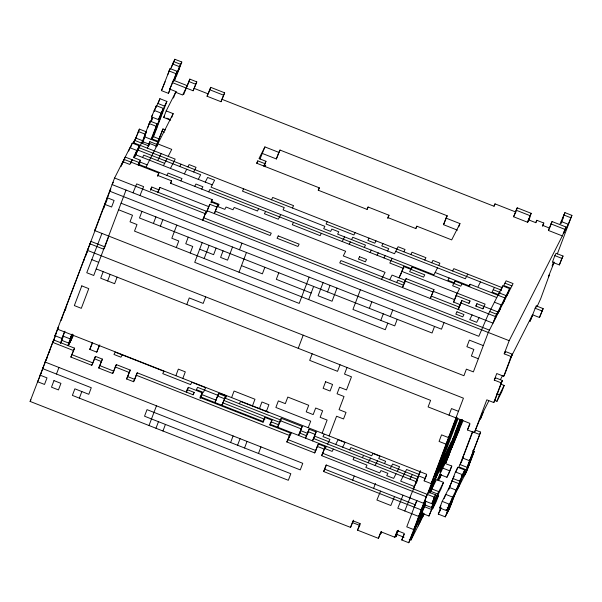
<?xml version="1.0" encoding="UTF-8"?>
<svg xmlns="http://www.w3.org/2000/svg" width="602" height="602" viewBox="0 0 602 602"><rect width="100%" height="100%" fill="white"/><g stroke="black" fill="none" stroke-linecap="round" stroke-linejoin="round"><path stroke-width="0.9" d="M353.592 520.143L350.545 527.397L30.1 401.421L53.646 339.949L74.543 348.167L70.878 357.069L91.775 365.286L92.956 362.953L72.059 354.736M71.247 336.533L70.065 338.858L63.097 336.119L61.916 338.444L54.948 335.705L90.917 241.387L104.853 246.865L107.337 240.296M510.722 288.23L503.754 285.491L506.116 280.833L513.077 283.572L488.275 332.462L473.368 371.893L466.399 369.154L463.916 375.723L94.71 230.574L114.583 178.004L132.305 143.08L139.273 145.819L135.856 154.857M39.047 378.553L41.222 372.804L40.041 375.136L47.009 377.875L44.518 384.445L37.557 381.706L38.739 379.38M41.53 371.983L43.705 366.234L42.524 368.567L91.286 387.733L88.803 394.302L74.874 388.824L72.383 395.401L288.335 480.298L290.826 473.729L144.533 416.215L147.016 409.646L300.27 469.891L302.761 463.322L45.007 361.99L47.37 357.332M44.014 365.414L48.363 353.916M68.244 301.346L61.103 320.241L61.886 318.684M68.553 300.526L70.727 294.777M71.036 293.957L76.01 280.81M76.319 279.99L78.493 274.241M78.802 273.421L80.977 267.672M81.293 266.852L85.634 255.353M85.951 254.533L88.125 248.776M88.434 247.956L95.891 228.248L94.71 230.574M96.2 227.428L98.374 221.671M98.683 220.851L100.858 215.102M101.166 214.282L105.516 202.784M105.824 201.963L107.999 196.214M108.315 195.394L110.798 188.817L109.617 191.15L478.823 336.3L488.515 313.845L502.693 285.905L509.661 288.644L507.177 295.213M52.961 342.553L54.519 338.444M54.827 337.624L55.76 335.156M65.076 310.519L66.009 308.051M85.574 256.309L87.132 252.2M103.589 208.668L104.522 206.208M104.831 205.387L107.005 199.631L104.643 204.289L111.611 207.028L114.094 200.458L107.133 197.719L107.916 196.169M120.987 166.641L122.853 161.712L129.821 164.451L132.184 159.793L130.943 163.074M122.168 164.308L124.035 159.38L158.868 173.075L157.626 176.363M123.35 161.983L125.216 157.054L139.152 162.532L140.334 160.2L133.366 157.461L139.273 145.819M128.7 151.027L129.942 147.738L136.91 150.477L134.419 157.047L145.052 136.097L142.508 143.622M130.754 147.189L132.305 143.08M133.614 142.802L134.547 140.341L148.476 145.819M134.171 142.117L139.393 129.114L146.354 131.853L143.87 138.422M137.218 134.863L139.393 129.114M61.916 338.444L64.399 331.875M60.614 342.688L64.963 331.19M101.926 233.448L86.763 272.736L93.731 275.475L126.036 190.059M60.554 343.644L63.345 336.255M134.983 156.362L135.6 154.722L212.235 184.844M144.691 134.976L150.222 121.145L157.19 123.884L151.538 139.626M151.523 116.901L156.377 105.674L163.338 108.413L158.492 119.64L151.523 116.901L152.705 114.576M170.547 88.569L168.432 93.355L161.464 90.624L170.103 68.575L177.071 71.314L173.587 81.308M141.756 143.216L146.354 131.853M147.738 127.714L150.222 121.145M165.129 81.721L161.464 90.624M167.928 74.332L170.103 68.575M154.202 111.423L156.377 105.674M150.41 122.236L152.276 117.307M156.001 107.457L159.914 98.69L166.882 101.429L153.525 136.752M170.599 68.854L174.828 59.267L181.796 62.006L176.822 75.145L174.46 79.803L179.434 66.664L181.796 62.006M151.591 119.911L152.524 117.45M171.472 67.341L173.647 61.592L180.615 64.331L178.124 70.901L179.306 68.575M151.222 121.687L152.155 119.226M158.364 102.799L159.914 98.69M173.895 61.728L174.828 59.267M56.46 374.038L58.943 367.468M70.065 338.858L71.615 334.75M107.645 239.476L108.578 237.007M67.83 345.563L72.172 334.065M68.079 345.698L69.937 340.77L68.756 343.102L61.795 340.363M69.817 342.688L72.3 336.119L68.636 345.014L73.361 335.705M70.998 340.356L73.173 334.607M138.219 164.993L139.152 162.532M138.468 165.129L140.334 160.2M148.054 145.654L149.86 141.681L156.821 144.42L162.976 128.948L165.588 129.979M148.303 145.789L149.86 141.681M176.702 91.858L169.734 89.119L173.399 80.216L187.335 85.695L189.818 79.125L196.786 81.864L193.122 90.759L172.217 82.542M151.042 139.355L157.19 123.884M158.492 119.64L163.338 108.413M168.432 93.355L170.607 87.606M170.915 86.786L177.071 71.314M148.724 145.955L149.657 143.487L156.625 146.226M158.191 141.335L152.095 138.942L164.519 106.087L166.882 101.429M174.399 80.758L175.641 77.477M70.878 357.069L74.543 348.167M103.183 271.645L100.7 278.214L114.628 283.692L117.112 277.123M132.997 192.79L136.669 183.896L143.63 186.635L139.965 195.53M170.675 120.204L163.706 117.465L166.197 110.896L175.641 92.272L182.609 95.011L186.153 88.02M173.466 98.021L175.641 92.272M155.888 146.888L162.976 128.948M156.874 146.361L157.807 143.901L171.736 149.379L168.191 156.362M107.66 280.953L110.151 274.384M171.608 117.744L173.158 113.635L166.197 110.896M183.67 94.597L189.818 79.125M99.789 344.886L96.749 352.14L89.781 349.401L92.264 342.831M141.959 211.415L139.476 217.984L432.055 333.004L434.546 326.434M92.512 342.967L89.781 349.401M150.538 190.33L151.779 187.041L158.747 189.78L159.929 187.455L208.691 206.621L209.872 204.296L216.84 207.035L218.022 204.71L211.054 201.971L212.235 199.638L170.434 183.211L171.615 180.878L157.686 175.4L158.868 173.075M193.122 90.759L196.786 81.864M79.351 398.14L81.834 391.563M91.775 365.286L95.44 356.384L102.408 359.123L98.743 368.018L112.672 373.496L116.344 364.601L130.273 370.079L126.608 378.974L133.576 381.713L134.359 380.163M96.749 352.14L99.232 345.571M93.265 362.133L95.44 356.384M157.814 192.249L158.747 189.78M158.063 192.384L159.929 187.455M98.743 368.018L102.408 359.123M153.412 223.462L155.895 216.893M170.682 183.347L171.615 180.878M207.05 96.237L210.715 87.343L224.651 92.813L220.987 101.715L207.05 96.237L207.84 94.687M210.715 87.343L208.232 93.912L194.303 88.434M160.373 226.202L162.864 219.632M112.672 373.496L116.344 364.601M220.987 101.715L224.651 92.813M176.792 225.103L171.826 238.249L178.786 240.988L176.303 247.557M126.608 378.974L130.273 370.079M133.576 381.713L137.241 372.819L192.971 394.724L194.153 392.399L187.184 389.66L186.251 392.12M188.238 237.158L185.755 243.727L192.723 246.466L190.24 253.036M137.241 372.819L134.758 379.388L127.79 376.649M206.328 211.279L202.663 220.181L206.328 211.279L150.598 189.374L151.779 187.041M208.691 206.621L206.208 213.198L209.872 204.296M210.993 202.927L212.235 199.638M202.174 242.629L194.717 262.344L299.209 303.423L309.15 277.138M216.84 207.035L214.35 213.605L218.022 204.71M186.778 304.507L189.261 297.937L203.19 303.416L205.681 296.846M204.168 258.514L209.142 245.368M149.01 425.524L156.467 405.808M216.103 248.107L213.62 254.684L199.691 249.205M155.978 428.263L158.461 421.693M175.859 375.693L178.343 369.124L185.311 371.863L182.827 378.432M223.071 250.846L220.588 257.415L227.556 260.154L232.522 247.016M256.881 163.338L257.814 160.877L264.782 163.616L265.964 161.291L258.995 158.552L264.903 146.911L278.831 152.381L280.013 150.056L447.203 215.787L443.539 224.681L457.467 230.16M259.996 159.094L264.903 146.911M162.946 431.002L165.43 424.433M263.849 166.077L264.782 163.616M264.097 166.212L265.964 161.291M265.098 166.762L265.715 165.114L264.933 166.671M239.491 249.755L241.974 243.185M186.5 392.256L188.366 387.327L202.295 392.805L200.12 398.554M262.419 153.48L276.348 158.958L278.831 152.381M280.013 150.056L276.348 158.958M239.002 272.209L246.459 252.494M193.219 394.859L194.153 392.399M264.872 267.28L262.382 273.85L241.485 265.632M218.594 393.625L214.929 402.527L218.594 393.625L225.562 396.364L221.89 405.266L225.562 396.364M231.589 397.606L234.073 391.037L254.97 399.246L252.486 405.823M278.801 272.759L276.318 279.328L311.144 293.023M318.398 190.315L319.331 187.854L256.633 163.202L257.814 160.877M230.611 442.508L233.094 435.938M237.579 445.247L240.063 438.677M244.547 447.986L247.031 441.416M259.454 408.562L261.938 401.986L268.906 404.725L266.423 411.294M308.66 299.593L313.634 286.447M263.127 422.386L264.993 417.457L271.961 420.196L270.095 425.125M258.476 453.464L260.959 446.887M298.231 348.325L303.205 335.186M323.086 282.616L318.112 295.763L332.048 301.241L337.015 288.095M327.563 291.925L330.046 285.356M281.284 418.277L277.62 427.172L281.284 418.277L302.189 426.494L299.698 433.064L306.666 435.803L305.485 438.128L309.15 429.234L316.118 431.965L313.634 438.542L417.254 479.275M312.167 353.803L309.684 360.372L337.549 371.329L340.032 364.759M367.16 209.488L368.093 207.02L388.99 215.238L387.748 218.526M446.353 455.24L443.87 461.817L426.156 496.74L321.664 455.661L325.328 446.759L318.36 444.02L314.695 452.922L286.83 441.966L290.495 433.064L269.598 424.846L271.961 420.196M287.387 441.281L290.495 433.064M302.189 426.494L298.524 435.389L300.88 430.731L307.848 433.47M308.216 427.729L310.7 421.159L275.874 407.464L278.357 400.894L285.325 403.633L287.809 397.064L308.706 405.281L306.222 411.851L313.183 414.59L315.674 408.013L322.634 410.752L320.151 417.329L327.119 420.068L322.153 433.207M360.402 289.743L352.945 309.451L394.739 325.885L397.23 319.316M306.982 434.983L309.15 429.234M316.118 431.965L312.453 440.867L314.816 436.209L418.435 476.95M314.695 452.922L318.36 444.02M347 367.498L344.51 374.068L351.478 376.807L346.511 389.945L339.543 387.214L337.06 393.783L344.028 396.522L339.054 409.661L346.022 412.4L343.539 418.969L336.571 416.23L329.113 435.946M369.365 308.359L371.848 301.79M321.664 455.661L325.328 446.759M425.516 501.346L421.182 509.879L323.658 471.539L326.141 464.97L423.673 503.31L424.846 500.977L431.815 503.716L435.479 494.821L428.519 492.082L432.183 483.18L428.458 493.038M380.81 320.407L383.293 313.838M323.658 471.539L326.389 465.105M415.922 228.655L416.855 226.194L451.688 239.889L459.958 223.59L446.022 218.112L443.539 224.681M461.96 283.851L460.778 286.183L412.009 267.01L409.646 271.668L423.582 277.146L424.764 274.813L403.867 266.596L399.021 277.823L401.376 273.173M402.001 271.525L403.867 266.596M387.778 323.146L385.288 329.715L134.509 231.123L136.993 224.554L130.024 221.814L132.508 215.245L118.579 209.767M390.262 316.577L392.745 310.007M433.974 289.607L430.302 298.502L433.974 289.607L406.109 278.651L402.437 287.553L403.618 285.22L340.928 260.576L339.746 262.901L493 323.154L495.484 316.584L509.661 288.644M403.934 284.4L406.109 278.651M411.083 269.47L412.009 267.01M352.704 480.163L354.254 476.062M458.716 226.879L459.958 223.59M350.545 527.397L353.028 520.828L359.996 523.567L357.513 530.136L378.41 538.354L381.141 531.912M358.694 527.803L360.244 523.702M373.601 488.38L375.467 483.451M454.058 283.58L454.992 281.111L496.785 297.546M443.99 322.604L441.507 329.174L121.062 203.198M460.53 304.8L453.569 302.061L456.053 295.492L459.597 288.508L452.629 285.769L454.992 281.111M455.059 298.916L457.234 293.166M494.099 206.328L495.032 203.867L515.929 212.085M456.053 295.492L469.981 300.97L468.8 303.295L461.832 300.564L458.167 309.458L458.957 307.908M461.832 300.564L459.349 307.133L431.483 296.176M469.485 285.905L470.102 284.264L504.935 297.952L502.452 304.529M378.41 538.354L380.893 531.777L394.829 537.255L397.561 530.821M381.397 532.048L380.773 533.696L381.563 532.145M469.048 303.438L469.981 300.97M403.016 495.228L397.802 508.231L418.699 516.448L424.606 504.807L431.574 507.546L441.018 488.922L443.508 482.352L436.54 479.613L429.843 492.805M476.016 306.17L476.95 303.709L497.846 311.926L495.363 318.496M528.925 220.023L529.858 217.563L527.495 222.213L513.566 216.743L517.231 207.84L531.16 213.319L527.743 222.349M514.748 214.41L517.231 207.84M394.829 537.255L397.312 530.686L404.281 533.425L401.79 539.994L408.758 542.733L412.423 533.839L423.055 512.881L418.089 526.02M404.77 510.97L410.293 497.147M409.736 497.831L414.582 486.604L400.654 481.126L406.561 469.485L419.617 474.617M413.401 488.929L420.234 470.862M414.891 485.784L416.757 480.855M419.556 473.465L420.482 470.997M398.373 530.272L395.883 536.841L397.064 534.516L404.032 537.255M416.072 483.451L417.63 479.35M482.985 308.909L483.918 306.448M416.704 500.571L406.764 526.855L413.732 529.594L418.458 520.278L411 539.994L409.255 539.309M432.304 481.269L431.122 483.594L424.154 480.855L426.645 474.286L57.431 329.136L58.612 326.811L48.672 353.096L49.853 350.763M449.009 415.147L451.492 408.577L458.461 411.316M404.22 534.38L401.79 539.994M414.221 507.14L416.953 500.706M424.154 480.855L426.577 475.241M498.215 295.356L499.148 292.888L506.116 295.627L503.633 302.196M500.826 290.834L502.693 285.905M527.495 222.213L531.16 213.319M408.758 542.733L426.156 496.74M431.122 483.594L463.427 398.178L87.252 250.289L88.042 248.731M414.913 527.262L456.534 417.201M416.095 524.936L425.411 500.292M435.968 472.367L440.814 461.14L434.667 476.611L456.474 418.157M414.786 529.181L425.659 500.428M420.941 513.709L425.599 501.391M429.015 492.353L433.365 480.855L448.716 450.589M425.847 501.526L419.632 517.953L425.667 504.393M432.063 485.099L434.546 478.522M457.528 417.743L437.029 471.953L452.388 441.687L458.536 426.216M494.182 320.821L496.665 314.252L489.697 311.512M429.512 492.624L433.244 482.766M435.728 476.197L440.694 463.058L434.787 474.7M429.76 492.76L434.298 482.352M434.426 480.441L436.909 473.872M430.009 492.895L430.633 491.255L437.601 493.994L435.118 500.563M435.6 478.108L438.09 471.539M440.574 464.97L457.964 418.977M431.19 490.57L444.238 456.068M498.283 313.153L501.391 304.943L494.423 302.204M442.937 460.312L445.42 453.742L443.057 458.4M499.464 310.828L500.089 309.18M419.27 523.695L422.935 514.793M439.144 471.125L441.635 464.556M440.325 468.8L442.816 462.231M445.299 455.654L447.783 449.084L456.053 432.785M441.507 466.467L443.998 459.898M422.815 516.712L424.056 513.423M445.179 457.573L447.662 451.003M448.844 448.671L451.327 442.101M450.025 446.345L440.085 472.63L453.69 437.443M452.508 439.776L459.966 420.061M460.522 419.376L454.992 433.199M437.601 479.2L447.173 458.656L453.321 443.185M438.655 478.786L440.212 474.677M443.629 465.639L461.019 419.647M461.267 419.782L444.81 463.314L451.771 466.053L449.288 472.623L446.925 477.281L439.964 474.542M535.893 222.763L536.826 220.302L543.794 223.033L542.553 226.322M445.992 460.989L458.415 428.135M439.716 478.372L440.957 475.083M457.106 432.371L454.623 438.948L456.986 434.29M461.772 420.053L457.234 430.46M441.514 474.399L438.534 480.697M462.577 419.504L445.864 462.9L461.96 421.144M431.815 503.716L435.479 494.821M431.574 507.546L434.057 500.977L443.508 482.352M432.755 505.221L435.238 498.652L433.493 497.967M428.963 516.034L432.627 507.132L428.963 516.034L421.994 513.295M436.299 498.238L438.783 491.661L431.815 488.922M446.925 477.281L451.771 466.053M488.809 400.909L484.083 410.218L480.411 419.12L482.902 412.551L481.72 414.876L474.384 432.672L467.423 429.933L469.906 423.364L428.105 406.929L430.596 400.36L96.215 268.906M468.913 426.788L469.846 424.32M472.48 450.717L474.218 451.402L466.768 471.118L446.684 510.699L439.716 507.96L442.207 501.391L450.469 485.092L448.61 490.02M450.785 484.271L455.443 471.945L457.806 467.295L464.767 470.027L462.411 474.685L449.98 507.539L445.262 516.855L438.294 514.116L440.777 507.546M444.193 498.509L445.743 494.4L452.712 497.139L450.228 503.708M441.025 507.682L439.475 511.79L440.258 510.233M454.141 476.19L449.288 487.417L456.256 490.156L464.767 470.027M456.248 471.396L457.806 467.295M565.993 227.007L562.328 235.909L548.392 230.431L552.064 221.536L565.993 227.007L563.51 233.584L568.235 224.268L571.9 215.365L564.932 212.634L560.086 223.861M472.465 431.694L460.041 464.548L467.009 467.287L480.614 432.108L475.392 430.054M552.064 221.536L549.573 228.105L542.613 225.366L543.794 223.033M461.222 462.223L463.713 455.646L462.532 457.979L469.492 460.718L470.674 458.385M464.022 454.826L466.196 449.077M466.505 448.257L472.721 431.83M474.384 432.672L486.807 399.818L493.775 402.557L494.957 400.232L502.414 380.517L495.446 377.778L494.265 380.11L501.233 382.842L502.414 380.517M494.265 380.11L496.748 373.533L503.716 376.273L504.897 373.947L512.355 354.232L505.387 351.493L504.205 353.825L511.173 356.565L512.355 354.232M504.205 353.825L509.172 340.679L562.328 235.909M504.762 353.141L505.387 351.493M446.684 510.699C454.164 492.737 463.623 475.655 471.735 457.971M445.262 516.855L447.745 510.285L452.471 500.969M446.443 514.529L448.926 507.953L447.181 507.268M447.625 512.197L450.108 505.627L448.362 504.943M448.799 509.871L453.773 496.725M457.317 489.742L459.8 483.173M458.498 487.417L460.981 480.84L459.243 480.155M468.19 464.962L480.614 432.108M464.405 475.776L469.251 464.548M465.587 473.443L474.218 451.402M562.757 218.383L564.932 212.634M561.147 223.447L563.322 217.691M493.775 402.557L501.233 382.842M503.716 376.273L511.173 356.565M494.34 400.292L496.951 401.316L499.434 394.746L504.16 385.43L500.676 384.061M504.16 385.43L501.677 392L496.951 401.316M510.067 358.995L532.507 314.763L539.475 317.502L543.139 308.6L536.179 305.861L530.023 321.333L532.762 314.899M554.871 255.624L552.388 262.194L559.356 264.933L563.02 256.031L556.052 253.291L554.871 255.624L561.839 258.363L563.02 256.031M536.615 307.088L537.232 305.447M553.697 261.915L552.147 266.024L554.111 262.141M537.172 306.403L540.777 298.464L549.536 274.504L548.354 276.837L553.885 263.006M557.302 253.976L571.9 215.365M539.475 317.502L543.139 308.6M559.356 264.933L561.839 258.363M113.281 182.248L112.1 184.581L509.172 340.679M136.902 135.683L133.366 142.666L175.159 159.101L170.434 168.417M169.734 89.119L170.524 87.561M83.467 261.102L84.641 258.77M159.553 119.226L160.734 116.901L157.069 125.795M153.397 134.697L156.941 127.714M142.569 157.461L143.75 155.128L164.647 163.345M147.294 148.145L149.657 143.487M152.095 138.942L153.277 136.616L159.372 139.009M163.706 117.465L164.496 115.915M54.948 335.705L56.129 333.38M104.853 246.865L103.672 249.19L89.736 243.72M145.993 167.183L173.158 113.635M186.545 87.245L187.335 85.695M30.1 401.421L30.89 399.863M157.686 160.606L161.231 153.623M163.466 165.678L167.01 158.687M166.889 175.4L168.071 173.067L182.007 178.546L180.826 180.878M179.765 166.498L180.946 164.165M184.37 173.895L186.733 169.237M187.914 166.904L189.096 164.579L196.056 167.318L193.693 171.976M194.755 186.357L195.936 184.024L202.904 186.763L201.723 189.096M198.299 179.366L200.662 174.715L137.963 150.064M205.267 182.105L207.63 177.455L214.598 180.186L211.054 187.177L433.967 274.813L437.511 267.83M122.123 354.871L120.942 357.204L113.974 354.465L115.155 352.132L163.925 371.306L162.743 373.631L190.608 384.588L191.79 382.262L205.718 387.733L203.356 392.391L196.387 389.652L197.569 387.327L218.473 395.544M208.691 191.827L209.872 189.502L411.888 268.921M243.637 188.817L242.455 191.143L284.257 207.577L283.075 209.902L324.869 226.337L323.688 228.662L330.656 231.401L331.837 229.076L338.806 231.815L337.624 234.14L365.489 245.097L364.308 247.422M258.634 208.676L257.453 211.001L139.024 164.444L140.206 162.119L147.174 164.858M265.602 211.415L264.421 213.74L278.35 219.218L280.713 214.56M271.502 199.774L272.683 197.441L293.588 205.658L292.406 207.983M187.184 389.66L188.366 387.327M202.295 392.805L199.932 397.463L262.63 422.107L264.993 417.457M293.467 222.364L292.286 224.697L320.151 235.653L321.333 233.32M319.331 187.854L318.149 190.179L366.911 209.353L368.093 207.02M327.232 221.679L326.051 224.012L353.916 234.961L355.097 232.635M239.37 403.761L240.552 401.429L268.417 412.385M342.229 241.537L344.592 236.879M349.19 244.277L350.372 241.951M351.553 239.619L352.734 237.293L394.536 253.72L398.08 246.737L405.041 249.476L403.859 251.802M369.034 238.114L367.852 240.439L374.82 243.178L376.002 240.853M370.095 252.494L371.276 250.161M388.99 215.238L387.808 217.57L415.673 228.519L416.855 226.194M377.055 255.233L378.237 252.9M382.962 243.592L381.781 245.917L388.749 248.656L387.568 250.981M286.83 441.966L291.556 432.65M384.023 257.972L385.205 255.639M381.54 279.336L385.084 272.352L343.29 255.918L345.653 251.26L234.193 207.442L233.012 209.767L226.043 207.035L224.862 209.361L217.894 206.621L219.075 204.296L212.115 201.557M392.173 258.378L389.81 263.036L403.739 268.515M389.69 279.742L392.052 275.091L405.116 280.223M396.658 282.481L397.839 280.156L404.8 282.895M410.827 254.541L412.009 252.215L425.945 257.694L424.764 260.019M324.147 434.29L322.965 436.623L329.926 439.362L327.563 444.02M326.382 446.345L325.208 448.671L332.169 451.41L333.35 449.084M446.022 218.112L447.203 215.787M335.713 444.426L338.076 439.769L345.044 442.508L342.681 447.166M431.724 262.758L432.906 260.433L439.874 263.172L438.692 265.497M349.649 449.905L350.831 447.579L371.727 455.789L372.909 453.464L379.877 456.203L378.696 458.528L385.656 461.267L384.475 463.6M354.247 457.302L353.065 459.627L367.002 465.105L365.82 467.43L379.749 472.909L380.931 470.583L387.899 473.322L386.717 475.648L393.685 478.387L396.048 473.729M449.084 277.958L447.903 280.291L454.871 283.03M452.629 270.975L453.81 268.65L502.572 287.816M362.396 457.708L363.578 455.383M495.032 203.867L493.851 206.193L222.168 99.39M368.183 462.78L370.546 458.122M453.569 302.061L454.743 299.736L433.846 291.518M467.739 274.128L465.376 278.779L395.717 251.395M375.151 465.519L377.514 460.861M468.92 286.59L470.102 284.264M478.131 286.59L480.494 281.932M513.566 216.743L514.349 215.185M357.513 530.136L358.295 528.579M390.262 468.665L392.624 464.007L399.593 466.746L397.23 471.404M380.569 491.119L376.905 500.021L390.833 505.499L394.498 496.597M476.95 303.709L475.768 306.034L482.736 308.773L485.099 304.123L401.504 271.254M472.103 314.936L469.741 319.594L476.709 322.333L479.072 317.675M494.423 287.41L492.06 292.068L499.028 294.799M536.826 220.302L535.645 222.627L528.676 219.888M409.977 479.207L412.34 474.549M419.158 474.241L418.375 475.791L425.336 478.53M417.066 480.035L418.247 477.702M548.392 230.431L549.182 228.88M455.849 419.805L456.64 418.247L443.426 452.659M453.366 426.374L454.548 424.041M449.702 435.269L448.52 437.601L441.552 434.862L439.069 441.432L446.029 444.171L447.211 441.845M445.909 446.082L447.09 443.757M453.569 439.362L459.469 427.721M463.013 420.73L454.502 440.86M452.26 443.599L453.441 441.274M459.349 429.632L452.019 447.429M450.958 447.843L447.414 454.826L444.931 461.403L449.656 452.087M429.572 491.668L430.754 489.336M448.355 456.331L449.536 453.998M417.397 520.692L422.122 511.376M437.872 480.336L440.626 474.903M411 539.994L423.996 514.379M467.423 429.933L468.604 427.608M500.495 379.538L502.467 375.656M462.012 460.665L458.859 466.881L465.828 469.613M439.716 507.96L440.897 505.627M438.294 514.116L439.076 512.565M563.75 214.959L570.719 217.698M172.465 63.925L179.434 66.664M561.267 221.528L568.235 224.268M168.921 70.908L175.889 73.647M188.637 81.451L195.605 84.19M209.534 89.668L223.47 95.146M516.049 210.166L529.978 215.644M550.883 223.861L564.811 229.339M157.558 103.348L164.519 106.087M154.014 110.332L160.975 113.071M166.762 118.135L169.373 119.166M149.04 123.478L156.008 126.209M161.795 131.281L164.406 132.305M138.212 131.439L145.172 134.178M144.074 136.616L158.002 142.095M135.728 138.016L142.689 140.755M504.935 283.158L511.903 285.897M142.584 141.613L148.679 144.013M139.145 147.738L501.391 290.149M493.241 289.735L500.209 292.474M534.997 308.186L541.958 310.925M435.148 272.48L469.981 286.176M404.928 280.976L432.793 291.932M460.658 302.889L495.484 316.584M215.531 211.279L271.261 233.185L270.08 235.517L207.389 210.866M114.583 178.004L205.147 213.612M203.845 217.849L489.456 330.137M483.308 345.608L469.372 340.13L466.889 346.699L473.857 349.438L471.374 356.008L478.334 358.747M496.823 393.716L499.434 394.746M91.73 259.597L98.698 262.337M473.338 432.04L479.433 434.433M455.443 471.945L462.411 474.685M442.447 467.972L449.408 470.711M461.606 475.505L463.344 476.19M452.96 478.522L459.92 481.254M451.778 480.847L458.739 483.587M219.655 393.211L226.615 395.95L225.434 398.283L281.164 420.188M217.412 395.958L224.38 398.697M280.111 420.602L301.008 428.82M307.968 431.559L314.936 434.298M224.253 400.608L279.983 422.521M216.11 400.195L202.174 394.724L200.993 397.049L263.691 421.693M223.071 402.934L264.872 419.368M271.841 422.107L278.801 424.846M270.659 424.433L416.945 481.946M52.464 342.282L73.361 350.492M94.258 358.709L101.226 361.448M115.163 366.927L129.091 372.405M136.06 375.144L289.314 435.397M317.179 446.345L324.147 449.084M99.924 365.692L113.853 371.171M288.012 439.633L315.877 450.589M322.845 453.329L434.298 497.147M442.207 501.391L449.167 504.122M445.999 509.601L447.745 510.285M424.485 506.726L431.446 509.465M324.839 469.214L415.403 504.815M352.907 522.739L359.876 525.478M81.797 285.882L74.339 305.59L81.308 308.329L88.757 288.621L81.797 285.882M53.969 380.614L51.486 387.184L58.454 389.923L60.937 383.354L53.969 380.614M325.614 381.736L323.123 388.305L330.092 391.044L332.575 384.475L325.614 381.736M434.99 502.474L432.507 509.051L436.051 502.06L438.534 495.491L434.99 502.474M278.229 235.924L277.048 238.257L297.945 246.466L299.126 244.141L278.229 235.924M359.582 256.738L358.401 259.063L365.369 261.802L366.55 259.477L359.582 256.738M456.986 311.791L455.804 314.116L462.772 316.855L463.954 314.522L456.986 311.791"/></g></svg>
